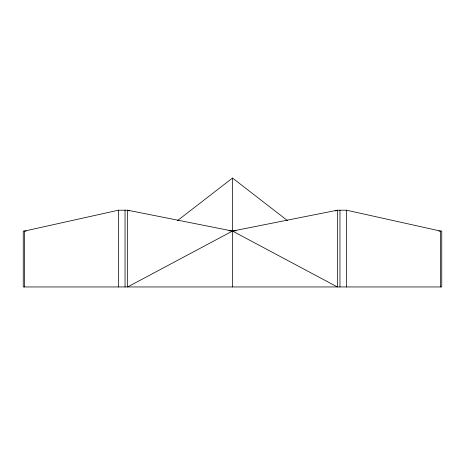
<?xml version="1.0" encoding="UTF-8"?>
<svg xmlns="http://www.w3.org/2000/svg" width="465" height="465" viewBox="0 0 465 465"><rect width="100%" height="100%" fill="white"/><g stroke="black" fill="none" stroke-linecap="round" stroke-linejoin="round"><path stroke-width="0.7" d="M177.491 220.613L232.5 178.049L287.51 220.613M335.358 210.941L337.369 210.203L346.582 210.203L440.448 231.059L440.448 286.952M236.098 230.762L232.5 231.059L127.631 210.203L118.418 210.203L24.552 231.059L24.552 286.952M26.145 231.059L23.25 231.059L23.25 286.952L441.75 286.952L441.75 231.059L438.855 231.059M228.902 230.762L232.5 231.059L337.369 210.203L337.369 286.952L232.5 231.059L127.631 286.952L127.631 210.203L129.642 210.941M346.582 210.203L346.582 286.952M339.956 210.203L339.956 286.952M232.5 178.049L232.5 286.952M125.044 210.203L125.044 286.952M118.418 210.203L118.418 286.952"/></g></svg>
